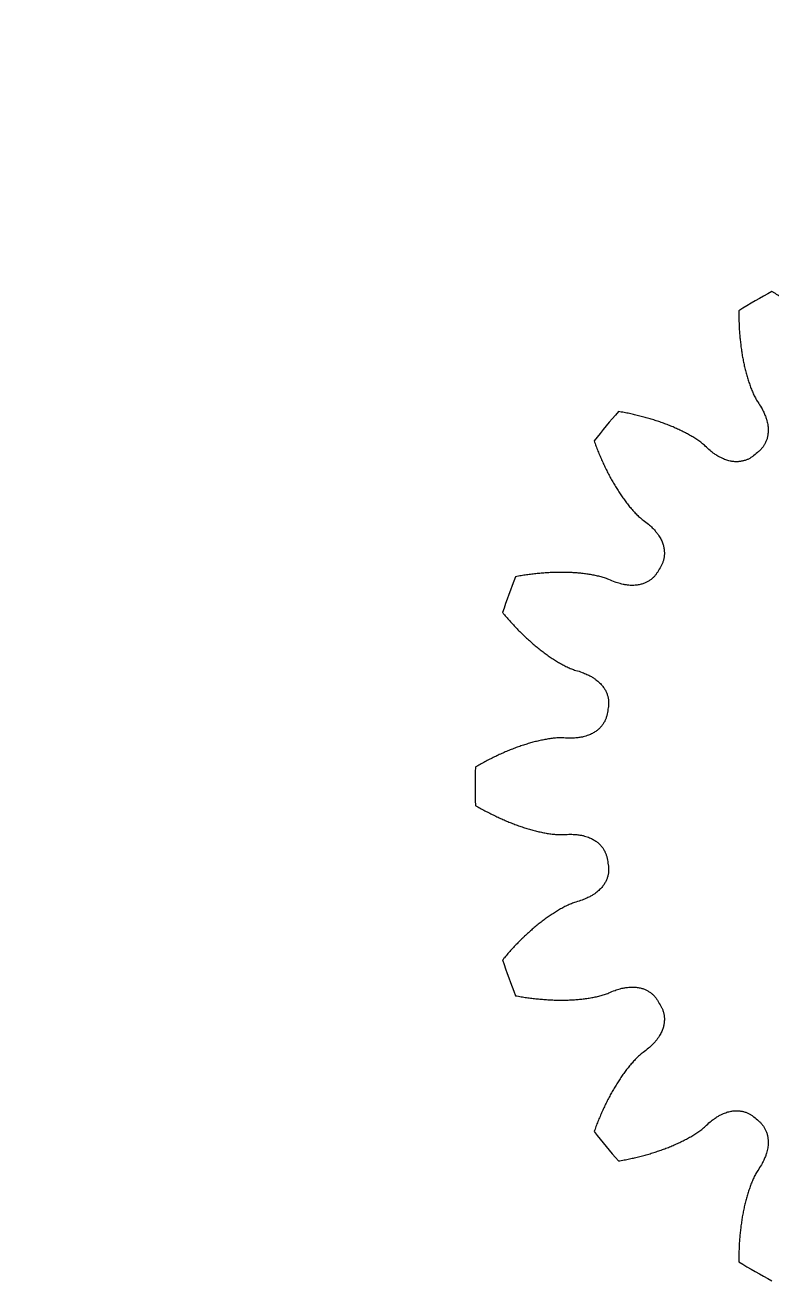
# Model space of a CAD drawing. Header units: millimetres. Extents: x -258 to 255, y -29 to 158.
# Drawn here: x -128.03 to -114.7, y 41.17 to 63.58 of the extents above; entities that cross this region are included whole.
import ezdxf

# ---------------------------------------------------------------- set-up
doc = ezdxf.new("R2010")
doc.units = ezdxf.units.MM
doc.linetypes.add('K5LT_BASIC', pattern=[0])
doc.layers.get('0').update_dxf_attribs({"lineweight": 25, "true_color": 0xffffff})
doc.layers.add('Системный слой', color=7, linetype='Continuous', true_color=0xffffff)

msp = doc.modelspace()

# ---------------------------------------------------------------- linework, layer by layer
at = {"color": 1, "true_color": 0xff0000}
msp.add_arc((-19.529, 150.471), 108.5, 180, 270, dxfattribs=at)
at = {"layer": 'Системный слой', "color": 150, "linetype": 'K5LT_BASIC', "true_color": 0x0080ff}
for radius, start, end in [(10, 118.0472, 121.9528), (10, 138.0472, 141.9528), (7.75, 129.5903, 130.4097), (7.75, 149.5903, 150.4097), (10, 158.0472, 161.9528), (7.75, 169.5903, 170.4097), (10, 178.0472, 181.9528), (7.75, 189.5903, 190.4097), (10, 198.0472, 201.9528), (7.75, 209.5903, 210.4097), (7.75, 229.5903, 230.4097), (10, 218.0472, 221.9528), (10, 238.0472, 241.9528)]:
    msp.add_arc((-110, 50), radius, start, end, dxfattribs=at)
for points, knots in [([(-114.219, 58.512), (-114.231, 58.521), (-114.244, 58.53), (-114.282, 58.558), (-114.308, 58.576), (-114.36, 58.612), (-114.386, 58.63), (-114.439, 58.665), (-114.466, 58.683), (-114.52, 58.717), (-114.548, 58.734), (-114.603, 58.768), (-114.631, 58.785), (-114.674, 58.809), (-114.688, 58.817), (-114.702, 58.826)], [23.551976, 23.551976, 23.551976, 23.551976, 24.553844, 24.553844, 26.565118, 26.565118, 28.593879, 28.593879, 30.640128, 30.640128, 32.703865, 32.703865, 34.78509, 34.78509, 35.831673, 35.831673, 35.831673, 35.831673]), ([(-115.292, 58.485), (-115.292, 58.468), (-115.292, 58.452), (-115.292, 58.403), (-115.292, 58.371), (-115.29, 58.306), (-115.289, 58.273), (-115.286, 58.209), (-115.285, 58.177), (-115.281, 58.114), (-115.279, 58.082), (-115.273, 58.019), (-115.27, 57.988), (-115.266, 57.941), (-115.264, 57.925), (-115.262, 57.91)], [3.168327, 3.168327, 3.168327, 3.168327, 4.21491, 4.21491, 6.296135, 6.296135, 8.359872, 8.359872, 10.406121, 10.406121, 12.434883, 12.434883, 14.446156, 14.446156, 15.448024, 15.448024, 15.448024, 15.448024]), ([(-115.262, 57.91), (-115.26, 57.894), (-115.258, 57.879), (-115.253, 57.833), (-115.248, 57.802), (-115.239, 57.741), (-115.235, 57.711), (-115.224, 57.651), (-115.219, 57.621), (-115.207, 57.561), (-115.201, 57.532), (-115.188, 57.474), (-115.181, 57.445), (-115.166, 57.387), (-115.159, 57.358), (-115.142, 57.302), (-115.134, 57.274), (-115.116, 57.218), (-115.107, 57.191), (-115.088, 57.136), (-115.078, 57.109), (-115.057, 57.056), (-115.045, 57.03), (-115.022, 56.978), (-115.01, 56.953), (-114.984, 56.903), (-114.969, 56.879), (-114.954, 56.856)], [15.448024, 15.448024, 15.448024, 15.448024, 16.439941, 16.439941, 18.416238, 18.416238, 20.375045, 20.375045, 22.316363, 22.316363, 24.24019, 24.24019, 26.146525, 26.146525, 28.035367, 28.035367, 29.906712, 29.906712, 31.760556, 31.760556, 33.596892, 33.596892, 35.415699, 35.415699, 37.216921, 37.216921, 39, 39, 39, 39]), ([(-114.954, 56.856), (-114.931, 56.823), (-114.909, 56.788), (-114.874, 56.727), (-114.86, 56.7), (-114.837, 56.65), (-114.827, 56.628), (-114.811, 56.586), (-114.804, 56.567), (-114.794, 56.531), (-114.789, 56.514), (-114.782, 56.483), (-114.779, 56.468), (-114.774, 56.439), (-114.772, 56.425), (-114.77, 56.399), (-114.769, 56.386), (-114.768, 56.362), (-114.768, 56.35), (-114.768, 56.327), (-114.769, 56.316), (-114.771, 56.295), (-114.772, 56.284), (-114.775, 56.263), (-114.777, 56.253), (-114.781, 56.234), (-114.783, 56.224), (-114.788, 56.206), (-114.79, 56.196), (-114.796, 56.179), (-114.8, 56.17), (-114.806, 56.153), (-114.81, 56.144), (-114.817, 56.128), (-114.821, 56.12), (-114.83, 56.104), (-114.834, 56.096), (-114.843, 56.081), (-114.848, 56.074), (-114.858, 56.06), (-114.863, 56.053), (-114.873, 56.039), (-114.879, 56.032), (-114.89, 56.019), (-114.896, 56.013), (-114.907, 56.001), (-114.914, 55.995), (-114.926, 55.983), (-114.932, 55.978), (-114.939, 55.972)], [0, 0, 0, 0, 5.854901, 5.854901, 10.269165, 10.269165, 13.779951, 13.779951, 16.693338, 16.693338, 19.19466, 19.19466, 21.401799, 21.401799, 23.392849, 23.392849, 25.221349, 25.221349, 26.925104, 26.925104, 28.531501, 28.531501, 30.060835, 30.060835, 31.528456, 31.528456, 32.946191, 32.946191, 34.323314, 34.323314, 35.667219, 35.667219, 36.983893, 36.983893, 38.278266, 38.278266, 39.554465, 39.554465, 40.816004, 40.816004, 42.06593, 42.06593, 43.306939, 43.306939, 44.541469, 44.541469, 45.771776, 45.771776, 47, 47, 47, 47]), ([(-116.876, 56.556), (-116.891, 56.56), (-116.906, 56.564), (-116.951, 56.577), (-116.981, 56.586), (-117.043, 56.602), (-117.073, 56.609), (-117.135, 56.624), (-117.167, 56.632), (-117.229, 56.645), (-117.261, 56.652), (-117.325, 56.665), (-117.357, 56.671), (-117.405, 56.68), (-117.421, 56.682), (-117.437, 56.685)], [23.551976, 23.551976, 23.551976, 23.551976, 24.553844, 24.553844, 26.565118, 26.565118, 28.593879, 28.593879, 30.640128, 30.640128, 32.703865, 32.703865, 34.78509, 34.78509, 35.831673, 35.831673, 35.831673, 35.831673]), ([(-115.891, 56.07), (-115.912, 56.089), (-115.933, 56.107), (-115.977, 56.141), (-116, 56.158), (-116.047, 56.19), (-116.071, 56.205), (-116.12, 56.235), (-116.144, 56.25), (-116.195, 56.278), (-116.22, 56.292), (-116.272, 56.319), (-116.298, 56.332), (-116.351, 56.358), (-116.378, 56.37), (-116.432, 56.395), (-116.459, 56.407), (-116.514, 56.43), (-116.542, 56.441), (-116.599, 56.463), (-116.627, 56.473), (-116.685, 56.494), (-116.714, 56.504), (-116.772, 56.524), (-116.802, 56.533), (-116.846, 56.547), (-116.861, 56.551), (-116.876, 56.556)], [0, 0, 0, 0, 1.783079, 1.783079, 3.584301, 3.584301, 5.403108, 5.403108, 7.239444, 7.239444, 9.093288, 9.093288, 10.964633, 10.964633, 12.853475, 12.853475, 14.75981, 14.75981, 16.683637, 16.683637, 18.624955, 18.624955, 20.583762, 20.583762, 22.560059, 22.560059, 23.551976, 23.551976, 23.551976, 23.551976]), ([(-117.875, 56.163), (-117.87, 56.148), (-117.864, 56.132), (-117.847, 56.086), (-117.835, 56.056), (-117.812, 55.996), (-117.8, 55.966), (-117.775, 55.906), (-117.763, 55.877), (-117.737, 55.818), (-117.724, 55.789), (-117.698, 55.732), (-117.684, 55.703), (-117.664, 55.661), (-117.657, 55.647), (-117.65, 55.633)], [3.168327, 3.168327, 3.168327, 3.168327, 4.21491, 4.21491, 6.296135, 6.296135, 8.359872, 8.359872, 10.406121, 10.406121, 12.434883, 12.434883, 14.446156, 14.446156, 15.448024, 15.448024, 15.448024, 15.448024]), ([(-115.024, 55.901), (-115.03, 55.896), (-115.037, 55.89), (-115.051, 55.88), (-115.058, 55.875), (-115.072, 55.865), (-115.079, 55.861), (-115.094, 55.852), (-115.101, 55.848), (-115.116, 55.84), (-115.124, 55.836), (-115.14, 55.829), (-115.148, 55.826), (-115.164, 55.819), (-115.173, 55.816), (-115.19, 55.811), (-115.198, 55.808), (-115.216, 55.804), (-115.225, 55.802), (-115.243, 55.798), (-115.252, 55.796), (-115.27, 55.794), (-115.28, 55.793), (-115.299, 55.791), (-115.309, 55.79), (-115.329, 55.79), (-115.339, 55.79), (-115.36, 55.791), (-115.37, 55.791), (-115.392, 55.793), (-115.403, 55.795), (-115.426, 55.798), (-115.437, 55.8), (-115.461, 55.805), (-115.474, 55.808), (-115.499, 55.815), (-115.512, 55.82), (-115.54, 55.829), (-115.554, 55.835), (-115.584, 55.848), (-115.6, 55.855), (-115.633, 55.872), (-115.651, 55.882), (-115.689, 55.904), (-115.709, 55.918), (-115.754, 55.949), (-115.778, 55.968), (-115.833, 56.014), (-115.863, 56.041), (-115.891, 56.07)], [0, 0, 0, 0, 1.228224, 1.228224, 2.458531, 2.458531, 3.693061, 3.693061, 4.93407, 4.93407, 6.183996, 6.183996, 7.445535, 7.445535, 8.721734, 8.721734, 10.016107, 10.016107, 11.332781, 11.332781, 12.676686, 12.676686, 14.053809, 14.053809, 15.471544, 15.471544, 16.939165, 16.939165, 18.468499, 18.468499, 20.074896, 20.074896, 21.778651, 21.778651, 23.607151, 23.607151, 25.598201, 25.598201, 27.80534, 27.80534, 30.306662, 30.306662, 33.220049, 33.220049, 36.730835, 36.730835, 41.145099, 41.145099, 47, 47, 47, 47]), ([(-117.65, 55.633), (-117.643, 55.619), (-117.636, 55.605), (-117.615, 55.564), (-117.6, 55.536), (-117.571, 55.482), (-117.556, 55.455), (-117.526, 55.403), (-117.51, 55.376), (-117.479, 55.325), (-117.463, 55.299), (-117.431, 55.249), (-117.414, 55.224), (-117.381, 55.175), (-117.364, 55.15), (-117.33, 55.103), (-117.312, 55.079), (-117.277, 55.033), (-117.259, 55.01), (-117.222, 54.966), (-117.203, 54.944), (-117.165, 54.901), (-117.146, 54.88), (-117.106, 54.84), (-117.086, 54.82), (-117.044, 54.783), (-117.023, 54.765), (-117, 54.748)], [15.448024, 15.448024, 15.448024, 15.448024, 16.439941, 16.439941, 18.416238, 18.416238, 20.375045, 20.375045, 22.316363, 22.316363, 24.24019, 24.24019, 26.146525, 26.146525, 28.035367, 28.035367, 29.906712, 29.906712, 31.760556, 31.760556, 33.596892, 33.596892, 35.415699, 35.415699, 37.216921, 37.216921, 39, 39, 39, 39]), ([(-117, 54.748), (-116.967, 54.725), (-116.935, 54.7), (-116.881, 54.654), (-116.858, 54.633), (-116.819, 54.595), (-116.803, 54.577), (-116.774, 54.543), (-116.761, 54.528), (-116.738, 54.498), (-116.728, 54.484), (-116.711, 54.456), (-116.703, 54.443), (-116.688, 54.418), (-116.682, 54.406), (-116.671, 54.382), (-116.665, 54.37), (-116.656, 54.348), (-116.652, 54.337), (-116.645, 54.315), (-116.642, 54.304), (-116.636, 54.283), (-116.633, 54.273), (-116.629, 54.253), (-116.627, 54.243), (-116.624, 54.223), (-116.623, 54.213), (-116.622, 54.194), (-116.621, 54.184), (-116.62, 54.166), (-116.62, 54.156), (-116.621, 54.138), (-116.621, 54.129), (-116.623, 54.111), (-116.624, 54.102), (-116.626, 54.084), (-116.628, 54.075), (-116.631, 54.058), (-116.633, 54.05), (-116.637, 54.033), (-116.64, 54.025), (-116.645, 54.008), (-116.648, 54), (-116.654, 53.984), (-116.657, 53.976), (-116.664, 53.96), (-116.668, 53.953), (-116.675, 53.938), (-116.68, 53.93), (-116.684, 53.923)], [0, 0, 0, 0, 5.854901, 5.854901, 10.269165, 10.269165, 13.779951, 13.779951, 16.693338, 16.693338, 19.19466, 19.19466, 21.401799, 21.401799, 23.392849, 23.392849, 25.221349, 25.221349, 26.925104, 26.925104, 28.531501, 28.531501, 30.060835, 30.060835, 31.528456, 31.528456, 32.946191, 32.946191, 34.323314, 34.323314, 35.667219, 35.667219, 36.983893, 36.983893, 38.278266, 38.278266, 39.554465, 39.554465, 40.816004, 40.816004, 42.06593, 42.06593, 43.306939, 43.306939, 44.541469, 44.541469, 45.771776, 45.771776, 47, 47, 47, 47]), ([(-118.703, 53.809), (-118.719, 53.808), (-118.734, 53.807), (-118.781, 53.803), (-118.813, 53.801), (-118.876, 53.795), (-118.907, 53.792), (-118.971, 53.785), (-119.002, 53.781), (-119.066, 53.772), (-119.098, 53.768), (-119.162, 53.758), (-119.194, 53.753), (-119.243, 53.744), (-119.259, 53.741), (-119.275, 53.738)], [23.551976, 23.551976, 23.551976, 23.551976, 24.553844, 24.553844, 26.565118, 26.565118, 28.593879, 28.593879, 30.640128, 30.640128, 32.703865, 32.703865, 34.78509, 34.78509, 35.831673, 35.831673, 35.831673, 35.831673]), ([(-117.612, 53.689), (-117.638, 53.699), (-117.664, 53.709), (-117.717, 53.727), (-117.745, 53.734), (-117.799, 53.748), (-117.827, 53.754), (-117.883, 53.766), (-117.911, 53.771), (-117.968, 53.781), (-117.997, 53.785), (-118.055, 53.793), (-118.084, 53.796), (-118.142, 53.802), (-118.172, 53.805), (-118.231, 53.809), (-118.261, 53.811), (-118.321, 53.814), (-118.351, 53.815), (-118.411, 53.816), (-118.442, 53.816), (-118.503, 53.816), (-118.533, 53.816), (-118.595, 53.814), (-118.626, 53.813), (-118.672, 53.81), (-118.688, 53.81), (-118.703, 53.809)], [0, 0, 0, 0, 1.783079, 1.783079, 3.584301, 3.584301, 5.403108, 5.403108, 7.239444, 7.239444, 9.093288, 9.093288, 10.964633, 10.964633, 12.853475, 12.853475, 14.75981, 14.75981, 16.683637, 16.683637, 18.624955, 18.624955, 20.583762, 20.583762, 22.560059, 22.560059, 23.551976, 23.551976, 23.551976, 23.551976]), ([(-116.739, 53.827), (-116.743, 53.82), (-116.748, 53.812), (-116.757, 53.798), (-116.762, 53.791), (-116.772, 53.777), (-116.777, 53.77), (-116.788, 53.757), (-116.794, 53.751), (-116.805, 53.738), (-116.811, 53.732), (-116.824, 53.719), (-116.83, 53.713), (-116.843, 53.702), (-116.85, 53.696), (-116.864, 53.685), (-116.871, 53.68), (-116.886, 53.67), (-116.894, 53.665), (-116.91, 53.655), (-116.918, 53.651), (-116.934, 53.642), (-116.943, 53.637), (-116.96, 53.629), (-116.969, 53.625), (-116.988, 53.618), (-116.997, 53.615), (-117.017, 53.608), (-117.027, 53.605), (-117.048, 53.6), (-117.059, 53.597), (-117.082, 53.593), (-117.093, 53.591), (-117.117, 53.587), (-117.13, 53.586), (-117.156, 53.584), (-117.17, 53.583), (-117.199, 53.583), (-117.215, 53.583), (-117.247, 53.585), (-117.264, 53.587), (-117.302, 53.591), (-117.321, 53.594), (-117.365, 53.603), (-117.389, 53.608), (-117.442, 53.623), (-117.471, 53.632), (-117.538, 53.656), (-117.575, 53.671), (-117.612, 53.689)], [0, 0, 0, 0, 1.228224, 1.228224, 2.458531, 2.458531, 3.693061, 3.693061, 4.93407, 4.93407, 6.183996, 6.183996, 7.445535, 7.445535, 8.721734, 8.721734, 10.016107, 10.016107, 11.332781, 11.332781, 12.676686, 12.676686, 14.053809, 14.053809, 15.471544, 15.471544, 16.939165, 16.939165, 18.468499, 18.468499, 20.074896, 20.074896, 21.778651, 21.778651, 23.607151, 23.607151, 25.598201, 25.598201, 27.80534, 27.80534, 30.306662, 30.306662, 33.220049, 33.220049, 36.730835, 36.730835, 41.145099, 41.145099, 47, 47, 47, 47]), ([(-119.508, 53.098), (-119.498, 53.085), (-119.487, 53.073), (-119.455, 53.035), (-119.434, 53.011), (-119.391, 52.962), (-119.37, 52.938), (-119.326, 52.891), (-119.305, 52.867), (-119.261, 52.821), (-119.239, 52.798), (-119.194, 52.753), (-119.172, 52.731), (-119.138, 52.698), (-119.126, 52.687), (-119.115, 52.677)], [3.168327, 3.168327, 3.168327, 3.168327, 4.21491, 4.21491, 6.296135, 6.296135, 8.359872, 8.359872, 10.406121, 10.406121, 12.434883, 12.434883, 14.446156, 14.446156, 15.448024, 15.448024, 15.448024, 15.448024]), ([(-119.115, 52.677), (-119.104, 52.666), (-119.093, 52.655), (-119.058, 52.624), (-119.036, 52.603), (-118.989, 52.562), (-118.966, 52.542), (-118.92, 52.503), (-118.896, 52.483), (-118.849, 52.445), (-118.826, 52.427), (-118.778, 52.391), (-118.754, 52.373), (-118.706, 52.338), (-118.682, 52.321), (-118.633, 52.288), (-118.608, 52.272), (-118.559, 52.241), (-118.534, 52.225), (-118.485, 52.196), (-118.46, 52.182), (-118.409, 52.155), (-118.384, 52.142), (-118.333, 52.118), (-118.307, 52.106), (-118.255, 52.085), (-118.229, 52.076), (-118.202, 52.067)], [15.448024, 15.448024, 15.448024, 15.448024, 16.439941, 16.439941, 18.416238, 18.416238, 20.375045, 20.375045, 22.316363, 22.316363, 24.24019, 24.24019, 26.146525, 26.146525, 28.035367, 28.035367, 29.906712, 29.906712, 31.760556, 31.760556, 33.596892, 33.596892, 35.415699, 35.415699, 37.216921, 37.216921, 39, 39, 39, 39]), ([(-118.202, 52.067), (-118.163, 52.057), (-118.124, 52.045), (-118.058, 52.02), (-118.029, 52.008), (-117.98, 51.985), (-117.958, 51.974), (-117.919, 51.953), (-117.902, 51.942), (-117.87, 51.922), (-117.856, 51.912), (-117.83, 51.892), (-117.818, 51.883), (-117.796, 51.864), (-117.786, 51.855), (-117.767, 51.836), (-117.758, 51.827), (-117.742, 51.809), (-117.734, 51.8), (-117.72, 51.782), (-117.713, 51.773), (-117.701, 51.755), (-117.695, 51.746), (-117.684, 51.729), (-117.679, 51.72), (-117.669, 51.703), (-117.665, 51.694), (-117.657, 51.676), (-117.653, 51.668), (-117.646, 51.65), (-117.643, 51.641), (-117.637, 51.624), (-117.634, 51.615), (-117.629, 51.598), (-117.627, 51.589), (-117.623, 51.572), (-117.622, 51.563), (-117.619, 51.546), (-117.618, 51.537), (-117.616, 51.52), (-117.616, 51.511), (-117.615, 51.494), (-117.615, 51.485), (-117.615, 51.468), (-117.615, 51.459), (-117.617, 51.442), (-117.617, 51.434), (-117.62, 51.417), (-117.621, 51.409), (-117.622, 51.4)], [0, 0, 0, 0, 5.854901, 5.854901, 10.269165, 10.269165, 13.779951, 13.779951, 16.693338, 16.693338, 19.19466, 19.19466, 21.401799, 21.401799, 23.392849, 23.392849, 25.221349, 25.221349, 26.925104, 26.925104, 28.531501, 28.531501, 30.060835, 30.060835, 31.528456, 31.528456, 32.946191, 32.946191, 34.323314, 34.323314, 35.667219, 35.667219, 36.983893, 36.983893, 38.278266, 38.278266, 39.554465, 39.554465, 40.816004, 40.816004, 42.06593, 42.06593, 43.306939, 43.306939, 44.541469, 44.541469, 45.771776, 45.771776, 47, 47, 47, 47]), ([(-117.642, 51.291), (-117.643, 51.283), (-117.645, 51.274), (-117.649, 51.258), (-117.651, 51.25), (-117.655, 51.233), (-117.658, 51.225), (-117.664, 51.209), (-117.667, 51.201), (-117.673, 51.185), (-117.677, 51.177), (-117.684, 51.161), (-117.688, 51.154), (-117.697, 51.138), (-117.701, 51.131), (-117.711, 51.115), (-117.716, 51.108), (-117.726, 51.093), (-117.732, 51.086), (-117.743, 51.072), (-117.749, 51.064), (-117.762, 51.05), (-117.768, 51.044), (-117.782, 51.03), (-117.789, 51.023), (-117.804, 51.01), (-117.812, 51.003), (-117.828, 50.991), (-117.837, 50.984), (-117.854, 50.972), (-117.864, 50.966), (-117.883, 50.954), (-117.894, 50.948), (-117.915, 50.937), (-117.927, 50.931), (-117.951, 50.92), (-117.963, 50.915), (-117.991, 50.905), (-118.005, 50.9), (-118.036, 50.89), (-118.053, 50.886), (-118.089, 50.877), (-118.109, 50.874), (-118.153, 50.866), (-118.177, 50.864), (-118.232, 50.859), (-118.263, 50.858), (-118.334, 50.857), (-118.374, 50.859), (-118.415, 50.863)], [0, 0, 0, 0, 1.228224, 1.228224, 2.458531, 2.458531, 3.693061, 3.693061, 4.93407, 4.93407, 6.183996, 6.183996, 7.445535, 7.445535, 8.721734, 8.721734, 10.016107, 10.016107, 11.332781, 11.332781, 12.676686, 12.676686, 14.053809, 14.053809, 15.471544, 15.471544, 16.939165, 16.939165, 18.468499, 18.468499, 20.074896, 20.074896, 21.778651, 21.778651, 23.607151, 23.607151, 25.598201, 25.598201, 27.80534, 27.80534, 30.306662, 30.306662, 33.220049, 33.220049, 36.730835, 36.730835, 41.145099, 41.145099, 47, 47, 47, 47]), ([(-118.415, 50.863), (-118.442, 50.864), (-118.47, 50.864), (-118.526, 50.862), (-118.555, 50.86), (-118.611, 50.855), (-118.639, 50.851), (-118.696, 50.843), (-118.724, 50.838), (-118.781, 50.828), (-118.809, 50.822), (-118.866, 50.809), (-118.895, 50.803), (-118.952, 50.788), (-118.98, 50.781), (-119.038, 50.764), (-119.066, 50.756), (-119.123, 50.738), (-119.152, 50.729), (-119.209, 50.709), (-119.238, 50.699), (-119.295, 50.678), (-119.324, 50.667), (-119.381, 50.644), (-119.41, 50.633), (-119.452, 50.615), (-119.467, 50.608), (-119.481, 50.602)], [0, 0, 0, 0, 1.783079, 1.783079, 3.584301, 3.584301, 5.403108, 5.403108, 7.239444, 7.239444, 9.093288, 9.093288, 10.964633, 10.964633, 12.853475, 12.853475, 14.75981, 14.75981, 16.683637, 16.683637, 18.624955, 18.624955, 20.583762, 20.583762, 22.560059, 22.560059, 23.551976, 23.551976, 23.551976, 23.551976]), ([(-119.481, 50.602), (-119.495, 50.596), (-119.51, 50.59), (-119.553, 50.571), (-119.581, 50.557), (-119.638, 50.53), (-119.667, 50.517), (-119.724, 50.488), (-119.753, 50.474), (-119.81, 50.444), (-119.838, 50.429), (-119.895, 50.397), (-119.923, 50.382), (-119.966, 50.357), (-119.98, 50.349), (-119.994, 50.341)], [23.551976, 23.551976, 23.551976, 23.551976, 24.553844, 24.553844, 26.565118, 26.565118, 28.593879, 28.593879, 30.640128, 30.640128, 32.703865, 32.703865, 34.78509, 34.78509, 35.831673, 35.831673, 35.831673, 35.831673]), ([(-119.994, 49.659), (-119.98, 49.651), (-119.966, 49.643), (-119.923, 49.618), (-119.895, 49.603), (-119.838, 49.571), (-119.81, 49.556), (-119.753, 49.526), (-119.724, 49.512), (-119.667, 49.483), (-119.638, 49.47), (-119.581, 49.443), (-119.553, 49.429), (-119.51, 49.41), (-119.495, 49.404), (-119.481, 49.398)], [3.168327, 3.168327, 3.168327, 3.168327, 4.21491, 4.21491, 6.296135, 6.296135, 8.359872, 8.359872, 10.406121, 10.406121, 12.434883, 12.434883, 14.446156, 14.446156, 15.448024, 15.448024, 15.448024, 15.448024]), ([(-119.481, 49.398), (-119.467, 49.392), (-119.452, 49.385), (-119.41, 49.367), (-119.381, 49.356), (-119.324, 49.333), (-119.295, 49.322), (-119.238, 49.301), (-119.209, 49.291), (-119.152, 49.271), (-119.123, 49.262), (-119.066, 49.244), (-119.038, 49.236), (-118.98, 49.219), (-118.952, 49.212), (-118.895, 49.197), (-118.866, 49.191), (-118.809, 49.178), (-118.781, 49.172), (-118.724, 49.162), (-118.696, 49.157), (-118.639, 49.149), (-118.611, 49.145), (-118.555, 49.14), (-118.526, 49.138), (-118.47, 49.136), (-118.442, 49.136), (-118.415, 49.137)], [15.448024, 15.448024, 15.448024, 15.448024, 16.439941, 16.439941, 18.416238, 18.416238, 20.375045, 20.375045, 22.316363, 22.316363, 24.24019, 24.24019, 26.146525, 26.146525, 28.035367, 28.035367, 29.906712, 29.906712, 31.760556, 31.760556, 33.596892, 33.596892, 35.415699, 35.415699, 37.216921, 37.216921, 39, 39, 39, 39]), ([(-118.415, 49.137), (-118.374, 49.141), (-118.334, 49.143), (-118.263, 49.142), (-118.232, 49.141), (-118.177, 49.136), (-118.153, 49.134), (-118.109, 49.126), (-118.089, 49.123), (-118.053, 49.114), (-118.036, 49.11), (-118.005, 49.1), (-117.991, 49.095), (-117.963, 49.085), (-117.951, 49.08), (-117.927, 49.069), (-117.915, 49.063), (-117.894, 49.052), (-117.883, 49.046), (-117.864, 49.034), (-117.854, 49.028), (-117.837, 49.016), (-117.828, 49.009), (-117.812, 48.997), (-117.804, 48.99), (-117.789, 48.977), (-117.782, 48.97), (-117.768, 48.956), (-117.762, 48.95), (-117.749, 48.936), (-117.743, 48.928), (-117.732, 48.914), (-117.726, 48.907), (-117.716, 48.892), (-117.711, 48.885), (-117.701, 48.869), (-117.697, 48.862), (-117.688, 48.846), (-117.684, 48.839), (-117.677, 48.823), (-117.673, 48.815), (-117.667, 48.799), (-117.664, 48.791), (-117.658, 48.775), (-117.655, 48.767), (-117.651, 48.75), (-117.649, 48.742), (-117.645, 48.726), (-117.643, 48.717), (-117.642, 48.709)], [0, 0, 0, 0, 5.854901, 5.854901, 10.269165, 10.269165, 13.779951, 13.779951, 16.693338, 16.693338, 19.19466, 19.19466, 21.401799, 21.401799, 23.392849, 23.392849, 25.221349, 25.221349, 26.925104, 26.925104, 28.531501, 28.531501, 30.060835, 30.060835, 31.528456, 31.528456, 32.946191, 32.946191, 34.323314, 34.323314, 35.667219, 35.667219, 36.983893, 36.983893, 38.278266, 38.278266, 39.554465, 39.554465, 40.816004, 40.816004, 42.06593, 42.06593, 43.306939, 43.306939, 44.541469, 44.541469, 45.771776, 45.771776, 47, 47, 47, 47]), ([(-117.622, 48.6), (-117.621, 48.591), (-117.62, 48.583), (-117.617, 48.566), (-117.617, 48.558), (-117.615, 48.541), (-117.615, 48.532), (-117.615, 48.515), (-117.615, 48.506), (-117.616, 48.489), (-117.616, 48.48), (-117.618, 48.463), (-117.619, 48.454), (-117.622, 48.437), (-117.623, 48.428), (-117.627, 48.411), (-117.629, 48.402), (-117.634, 48.385), (-117.637, 48.376), (-117.643, 48.359), (-117.646, 48.35), (-117.653, 48.332), (-117.657, 48.324), (-117.665, 48.306), (-117.669, 48.297), (-117.679, 48.28), (-117.684, 48.271), (-117.695, 48.254), (-117.701, 48.245), (-117.713, 48.227), (-117.72, 48.218), (-117.734, 48.2), (-117.742, 48.191), (-117.758, 48.173), (-117.767, 48.164), (-117.786, 48.145), (-117.796, 48.136), (-117.818, 48.117), (-117.83, 48.108), (-117.856, 48.088), (-117.87, 48.078), (-117.902, 48.058), (-117.919, 48.047), (-117.958, 48.026), (-117.98, 48.015), (-118.029, 47.992), (-118.058, 47.98), (-118.124, 47.955), (-118.163, 47.943), (-118.202, 47.933)], [0, 0, 0, 0, 1.228224, 1.228224, 2.458531, 2.458531, 3.693061, 3.693061, 4.93407, 4.93407, 6.183996, 6.183996, 7.445535, 7.445535, 8.721734, 8.721734, 10.016107, 10.016107, 11.332781, 11.332781, 12.676686, 12.676686, 14.053809, 14.053809, 15.471544, 15.471544, 16.939165, 16.939165, 18.468499, 18.468499, 20.074896, 20.074896, 21.778651, 21.778651, 23.607151, 23.607151, 25.598201, 25.598201, 27.80534, 27.80534, 30.306662, 30.306662, 33.220049, 33.220049, 36.730835, 36.730835, 41.145099, 41.145099, 47, 47, 47, 47]), ([(-118.202, 47.933), (-118.229, 47.924), (-118.255, 47.915), (-118.307, 47.894), (-118.333, 47.882), (-118.384, 47.858), (-118.409, 47.845), (-118.46, 47.818), (-118.485, 47.804), (-118.534, 47.775), (-118.559, 47.759), (-118.608, 47.728), (-118.633, 47.712), (-118.682, 47.679), (-118.706, 47.662), (-118.754, 47.627), (-118.778, 47.609), (-118.826, 47.573), (-118.849, 47.555), (-118.896, 47.517), (-118.92, 47.497), (-118.966, 47.458), (-118.989, 47.438), (-119.036, 47.397), (-119.058, 47.376), (-119.093, 47.345), (-119.104, 47.334), (-119.115, 47.323)], [0, 0, 0, 0, 1.783079, 1.783079, 3.584301, 3.584301, 5.403108, 5.403108, 7.239444, 7.239444, 9.093288, 9.093288, 10.964633, 10.964633, 12.853475, 12.853475, 14.75981, 14.75981, 16.683637, 16.683637, 18.624955, 18.624955, 20.583762, 20.583762, 22.560059, 22.560059, 23.551976, 23.551976, 23.551976, 23.551976]), ([(-119.115, 47.323), (-119.126, 47.313), (-119.138, 47.302), (-119.172, 47.269), (-119.194, 47.247), (-119.239, 47.202), (-119.261, 47.179), (-119.305, 47.133), (-119.326, 47.109), (-119.37, 47.062), (-119.391, 47.038), (-119.434, 46.989), (-119.455, 46.965), (-119.487, 46.927), (-119.498, 46.915), (-119.508, 46.902)], [23.551976, 23.551976, 23.551976, 23.551976, 24.553844, 24.553844, 26.565118, 26.565118, 28.593879, 28.593879, 30.640128, 30.640128, 32.703865, 32.703865, 34.78509, 34.78509, 35.831673, 35.831673, 35.831673, 35.831673]), ([(-117.612, 46.311), (-117.575, 46.329), (-117.538, 46.344), (-117.471, 46.368), (-117.442, 46.377), (-117.389, 46.392), (-117.365, 46.397), (-117.321, 46.406), (-117.302, 46.409), (-117.264, 46.413), (-117.247, 46.415), (-117.215, 46.417), (-117.199, 46.417), (-117.17, 46.417), (-117.156, 46.416), (-117.13, 46.414), (-117.117, 46.413), (-117.093, 46.409), (-117.082, 46.407), (-117.059, 46.403), (-117.048, 46.4), (-117.027, 46.395), (-117.017, 46.392), (-116.997, 46.385), (-116.988, 46.382), (-116.969, 46.375), (-116.96, 46.371), (-116.943, 46.363), (-116.934, 46.358), (-116.918, 46.349), (-116.91, 46.345), (-116.894, 46.335), (-116.886, 46.33), (-116.871, 46.32), (-116.864, 46.315), (-116.85, 46.304), (-116.843, 46.298), (-116.83, 46.287), (-116.824, 46.281), (-116.811, 46.268), (-116.805, 46.262), (-116.794, 46.249), (-116.788, 46.243), (-116.777, 46.23), (-116.772, 46.223), (-116.762, 46.209), (-116.757, 46.202), (-116.748, 46.188), (-116.743, 46.18), (-116.739, 46.173)], [0, 0, 0, 0, 5.854901, 5.854901, 10.269165, 10.269165, 13.779951, 13.779951, 16.693338, 16.693338, 19.19466, 19.19466, 21.401799, 21.401799, 23.392849, 23.392849, 25.221349, 25.221349, 26.925104, 26.925104, 28.531501, 28.531501, 30.060835, 30.060835, 31.528456, 31.528456, 32.946191, 32.946191, 34.323314, 34.323314, 35.667219, 35.667219, 36.983893, 36.983893, 38.278266, 38.278266, 39.554465, 39.554465, 40.816004, 40.816004, 42.06593, 42.06593, 43.306939, 43.306939, 44.541469, 44.541469, 45.771776, 45.771776, 47, 47, 47, 47]), ([(-119.275, 46.262), (-119.259, 46.259), (-119.243, 46.256), (-119.194, 46.247), (-119.162, 46.242), (-119.098, 46.232), (-119.066, 46.228), (-119.002, 46.219), (-118.971, 46.215), (-118.907, 46.208), (-118.876, 46.205), (-118.813, 46.199), (-118.781, 46.197), (-118.734, 46.193), (-118.719, 46.192), (-118.703, 46.191)], [3.168328, 3.168328, 3.168328, 3.168328, 4.21491, 4.21491, 6.296135, 6.296135, 8.359872, 8.359872, 10.406121, 10.406121, 12.434883, 12.434883, 14.446156, 14.446156, 15.448024, 15.448024, 15.448024, 15.448024]), ([(-118.703, 46.191), (-118.688, 46.19), (-118.672, 46.19), (-118.626, 46.187), (-118.595, 46.186), (-118.533, 46.184), (-118.503, 46.184), (-118.442, 46.184), (-118.411, 46.184), (-118.351, 46.185), (-118.321, 46.186), (-118.261, 46.189), (-118.231, 46.191), (-118.172, 46.195), (-118.142, 46.198), (-118.084, 46.204), (-118.055, 46.207), (-117.997, 46.215), (-117.968, 46.219), (-117.911, 46.229), (-117.883, 46.234), (-117.827, 46.246), (-117.799, 46.252), (-117.745, 46.266), (-117.717, 46.273), (-117.664, 46.291), (-117.638, 46.301), (-117.612, 46.311)], [15.448024, 15.448024, 15.448024, 15.448024, 16.439941, 16.439941, 18.416238, 18.416238, 20.375045, 20.375045, 22.316363, 22.316363, 24.24019, 24.24019, 26.146525, 26.146525, 28.035367, 28.035367, 29.906712, 29.906712, 31.760556, 31.760556, 33.596892, 33.596892, 35.415699, 35.415699, 37.216921, 37.216921, 39, 39, 39, 39]), ([(-116.684, 46.077), (-116.68, 46.07), (-116.675, 46.062), (-116.668, 46.047), (-116.664, 46.04), (-116.657, 46.024), (-116.654, 46.016), (-116.648, 46), (-116.645, 45.992), (-116.64, 45.975), (-116.637, 45.967), (-116.633, 45.95), (-116.631, 45.942), (-116.628, 45.925), (-116.626, 45.916), (-116.624, 45.898), (-116.623, 45.889), (-116.621, 45.871), (-116.621, 45.862), (-116.62, 45.844), (-116.62, 45.834), (-116.621, 45.816), (-116.622, 45.806), (-116.623, 45.787), (-116.624, 45.777), (-116.627, 45.757), (-116.629, 45.747), (-116.633, 45.727), (-116.636, 45.717), (-116.642, 45.696), (-116.645, 45.685), (-116.652, 45.663), (-116.656, 45.652), (-116.665, 45.63), (-116.671, 45.618), (-116.682, 45.594), (-116.688, 45.582), (-116.703, 45.557), (-116.711, 45.544), (-116.728, 45.516), (-116.738, 45.502), (-116.761, 45.472), (-116.774, 45.457), (-116.803, 45.423), (-116.819, 45.405), (-116.858, 45.367), (-116.881, 45.346), (-116.935, 45.3), (-116.967, 45.275), (-117, 45.252)], [0, 0, 0, 0, 1.228224, 1.228224, 2.458531, 2.458531, 3.693061, 3.693061, 4.93407, 4.93407, 6.183996, 6.183996, 7.445535, 7.445535, 8.721734, 8.721734, 10.016107, 10.016107, 11.332781, 11.332781, 12.676686, 12.676686, 14.053809, 14.053809, 15.471544, 15.471544, 16.939165, 16.939165, 18.468499, 18.468499, 20.074896, 20.074896, 21.778651, 21.778651, 23.607151, 23.607151, 25.598201, 25.598201, 27.80534, 27.80534, 30.306662, 30.306662, 33.220049, 33.220049, 36.730835, 36.730835, 41.145099, 41.145099, 47, 47, 47, 47]), ([(-117, 45.252), (-117.023, 45.235), (-117.044, 45.217), (-117.086, 45.18), (-117.106, 45.16), (-117.146, 45.12), (-117.165, 45.099), (-117.203, 45.056), (-117.222, 45.034), (-117.259, 44.99), (-117.277, 44.967), (-117.312, 44.921), (-117.33, 44.897), (-117.364, 44.85), (-117.381, 44.825), (-117.414, 44.776), (-117.431, 44.751), (-117.463, 44.701), (-117.479, 44.675), (-117.51, 44.624), (-117.526, 44.597), (-117.556, 44.545), (-117.571, 44.518), (-117.6, 44.464), (-117.615, 44.436), (-117.636, 44.395), (-117.643, 44.381), (-117.65, 44.367)], [0, 0, 0, 0, 1.783079, 1.783079, 3.584301, 3.584301, 5.403108, 5.403108, 7.239444, 7.239444, 9.093288, 9.093288, 10.964633, 10.964633, 12.853475, 12.853475, 14.75981, 14.75981, 16.683637, 16.683637, 18.624955, 18.624955, 20.583762, 20.583762, 22.560059, 22.560059, 23.551976, 23.551976, 23.551976, 23.551976]), ([(-117.65, 44.367), (-117.657, 44.353), (-117.664, 44.339), (-117.684, 44.297), (-117.698, 44.268), (-117.724, 44.211), (-117.737, 44.182), (-117.763, 44.123), (-117.775, 44.094), (-117.8, 44.034), (-117.812, 44.004), (-117.835, 43.944), (-117.847, 43.914), (-117.864, 43.868), (-117.87, 43.852), (-117.875, 43.837)], [23.551976, 23.551976, 23.551976, 23.551976, 24.553844, 24.553844, 26.565118, 26.565118, 28.593879, 28.593879, 30.640128, 30.640128, 32.703865, 32.703865, 34.78509, 34.78509, 35.831673, 35.831673, 35.831673, 35.831673]), ([(-115.891, 43.93), (-115.863, 43.959), (-115.833, 43.986), (-115.778, 44.032), (-115.754, 44.051), (-115.709, 44.082), (-115.689, 44.096), (-115.651, 44.118), (-115.633, 44.128), (-115.6, 44.145), (-115.584, 44.152), (-115.554, 44.165), (-115.54, 44.171), (-115.512, 44.18), (-115.499, 44.185), (-115.474, 44.192), (-115.461, 44.195), (-115.437, 44.2), (-115.426, 44.202), (-115.403, 44.205), (-115.392, 44.207), (-115.37, 44.209), (-115.36, 44.209), (-115.339, 44.21), (-115.329, 44.21), (-115.309, 44.21), (-115.299, 44.209), (-115.28, 44.207), (-115.27, 44.206), (-115.252, 44.204), (-115.243, 44.202), (-115.225, 44.198), (-115.216, 44.196), (-115.198, 44.192), (-115.19, 44.189), (-115.173, 44.184), (-115.164, 44.181), (-115.148, 44.174), (-115.14, 44.171), (-115.124, 44.164), (-115.116, 44.16), (-115.101, 44.152), (-115.094, 44.148), (-115.079, 44.139), (-115.072, 44.135), (-115.058, 44.125), (-115.051, 44.12), (-115.037, 44.11), (-115.03, 44.104), (-115.024, 44.099)], [0, 0, 0, 0, 5.854901, 5.854901, 10.269165, 10.269165, 13.779951, 13.779951, 16.693338, 16.693338, 19.19466, 19.19466, 21.401799, 21.401799, 23.392849, 23.392849, 25.221349, 25.221349, 26.925104, 26.925104, 28.531501, 28.531501, 30.060835, 30.060835, 31.528456, 31.528456, 32.946191, 32.946191, 34.323314, 34.323314, 35.667219, 35.667219, 36.983893, 36.983893, 38.278266, 38.278266, 39.554465, 39.554465, 40.816004, 40.816004, 42.06593, 42.06593, 43.306939, 43.306939, 44.541469, 44.541469, 45.771776, 45.771776, 47, 47, 47, 47]), ([(-116.876, 43.444), (-116.861, 43.449), (-116.846, 43.453), (-116.802, 43.467), (-116.772, 43.476), (-116.714, 43.496), (-116.685, 43.506), (-116.627, 43.527), (-116.599, 43.537), (-116.542, 43.559), (-116.514, 43.57), (-116.459, 43.593), (-116.432, 43.605), (-116.378, 43.63), (-116.351, 43.642), (-116.298, 43.668), (-116.272, 43.681), (-116.22, 43.708), (-116.195, 43.722), (-116.144, 43.75), (-116.12, 43.765), (-116.071, 43.795), (-116.047, 43.81), (-116, 43.842), (-115.977, 43.859), (-115.933, 43.893), (-115.912, 43.911), (-115.891, 43.93)], [15.448024, 15.448024, 15.448024, 15.448024, 16.439941, 16.439941, 18.416238, 18.416238, 20.375045, 20.375045, 22.316363, 22.316363, 24.24019, 24.24019, 26.146525, 26.146525, 28.035367, 28.035367, 29.906712, 29.906712, 31.760556, 31.760556, 33.596892, 33.596892, 35.415699, 35.415699, 37.216921, 37.216921, 39, 39, 39, 39]), ([(-114.939, 44.028), (-114.932, 44.022), (-114.926, 44.017), (-114.914, 44.005), (-114.907, 43.999), (-114.896, 43.987), (-114.89, 43.981), (-114.879, 43.968), (-114.873, 43.961), (-114.863, 43.947), (-114.858, 43.94), (-114.848, 43.926), (-114.843, 43.919), (-114.834, 43.904), (-114.83, 43.896), (-114.821, 43.88), (-114.817, 43.872), (-114.81, 43.856), (-114.806, 43.847), (-114.8, 43.83), (-114.796, 43.821), (-114.79, 43.804), (-114.788, 43.794), (-114.783, 43.776), (-114.781, 43.766), (-114.777, 43.747), (-114.775, 43.737), (-114.772, 43.716), (-114.771, 43.705), (-114.769, 43.684), (-114.768, 43.673), (-114.768, 43.65), (-114.768, 43.638), (-114.769, 43.614), (-114.77, 43.601), (-114.772, 43.575), (-114.774, 43.561), (-114.779, 43.532), (-114.782, 43.517), (-114.789, 43.486), (-114.794, 43.469), (-114.804, 43.433), (-114.811, 43.414), (-114.827, 43.372), (-114.837, 43.35), (-114.86, 43.3), (-114.874, 43.273), (-114.909, 43.212), (-114.931, 43.177), (-114.954, 43.144)], [0, 0, 0, 0, 1.228224, 1.228224, 2.458531, 2.458531, 3.693061, 3.693061, 4.93407, 4.93407, 6.183996, 6.183996, 7.445535, 7.445535, 8.721734, 8.721734, 10.016107, 10.016107, 11.332781, 11.332781, 12.676686, 12.676686, 14.053809, 14.053809, 15.471544, 15.471544, 16.939165, 16.939165, 18.468499, 18.468499, 20.074896, 20.074896, 21.778651, 21.778651, 23.607151, 23.607151, 25.598201, 25.598201, 27.80534, 27.80534, 30.306662, 30.306662, 33.220049, 33.220049, 36.730835, 36.730835, 41.145099, 41.145099, 47, 47, 47, 47]), ([(-117.437, 43.315), (-117.421, 43.318), (-117.405, 43.32), (-117.357, 43.329), (-117.325, 43.335), (-117.261, 43.348), (-117.229, 43.355), (-117.167, 43.368), (-117.135, 43.376), (-117.073, 43.391), (-117.043, 43.398), (-116.981, 43.414), (-116.951, 43.423), (-116.906, 43.436), (-116.891, 43.44), (-116.876, 43.444)], [3.168328, 3.168328, 3.168328, 3.168328, 4.21491, 4.21491, 6.296135, 6.296135, 8.359872, 8.359872, 10.406121, 10.406121, 12.434883, 12.434883, 14.446156, 14.446156, 15.448024, 15.448024, 15.448024, 15.448024]), ([(-114.954, 43.144), (-114.969, 43.121), (-114.984, 43.097), (-115.01, 43.047), (-115.022, 43.022), (-115.045, 42.97), (-115.057, 42.944), (-115.078, 42.891), (-115.088, 42.864), (-115.107, 42.809), (-115.116, 42.782), (-115.134, 42.726), (-115.142, 42.698), (-115.159, 42.642), (-115.166, 42.613), (-115.181, 42.555), (-115.188, 42.526), (-115.201, 42.468), (-115.207, 42.439), (-115.219, 42.379), (-115.224, 42.349), (-115.235, 42.289), (-115.239, 42.259), (-115.248, 42.198), (-115.253, 42.167), (-115.258, 42.121), (-115.26, 42.106), (-115.262, 42.09)], [0, 0, 0, 0, 1.783079, 1.783079, 3.584301, 3.584301, 5.403108, 5.403108, 7.239444, 7.239444, 9.093288, 9.093288, 10.964633, 10.964633, 12.853475, 12.853475, 14.75981, 14.75981, 16.683637, 16.683637, 18.624955, 18.624955, 20.583762, 20.583762, 22.560059, 22.560059, 23.551976, 23.551976, 23.551976, 23.551976]), ([(-115.262, 42.09), (-115.264, 42.075), (-115.266, 42.059), (-115.27, 42.012), (-115.273, 41.981), (-115.279, 41.918), (-115.281, 41.886), (-115.285, 41.823), (-115.286, 41.791), (-115.289, 41.727), (-115.29, 41.694), (-115.292, 41.629), (-115.292, 41.597), (-115.292, 41.548), (-115.292, 41.532), (-115.292, 41.515)], [23.551976, 23.551976, 23.551976, 23.551976, 24.553844, 24.553844, 26.565118, 26.565118, 28.593879, 28.593879, 30.640128, 30.640128, 32.703865, 32.703865, 34.78509, 34.78509, 35.831673, 35.831673, 35.831673, 35.831673])]:
    msp.add_open_spline(points, degree=3, knots=knots, dxfattribs=at)

doc.saveas('drawing.dxf')
